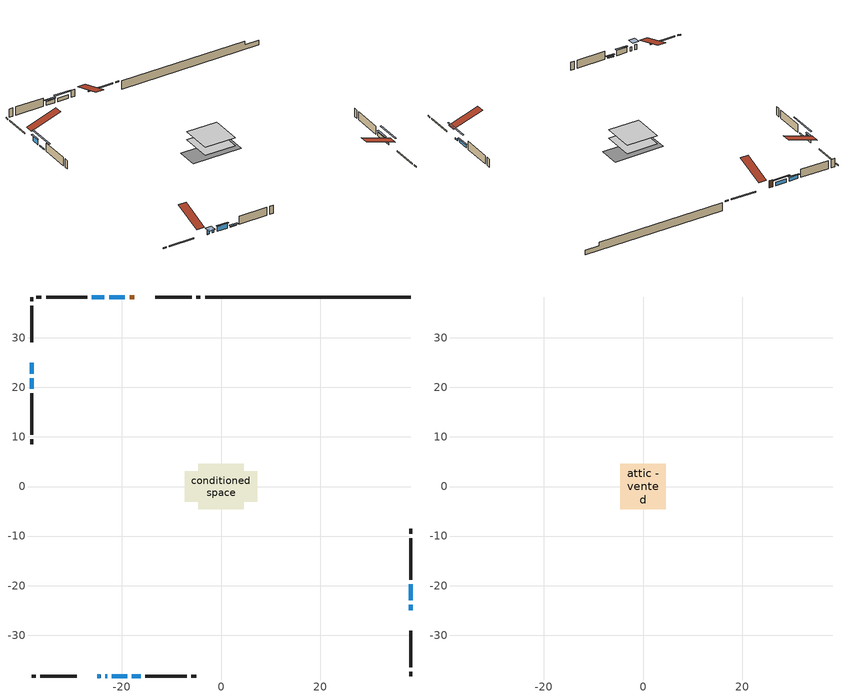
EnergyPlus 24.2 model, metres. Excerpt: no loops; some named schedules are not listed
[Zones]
conditioned space
 floor adiabatic (AdiabaticFloorConstruction): -4.56,-4.56 -4.56,4.56 4.56,4.56 4.56,-4.56 z1.07
 floor foundation (Slab1 construction): -7.32,-3.05 -7.32,3.05 7.32,3.05 7.32,-3.05 z-1.37
 wall outside (RimJoist1 construction): -4.15,38.24 -5.02,38.24 / -38.24,-38.24 -37.37,-38.24 / -38.24,38.24 -38.24,37.37 / 38.24,-38.24 38.24,-37.37 z1.07:1.37
 wall outside (RimJoist2 construction): -5.95,38.24 -13.26,38.24 / -36.44,-38.24 -29.12,-38.24 / -38.24,36.44 -38.24,29.12 / 38.24,-36.44 38.24,-29.12 z1.07:1.37
 wall outside (AdiabaticWallConstruction 1): -17.46,38.24 -18.47,38.24 z1.07:3.1
 wall outside (AdiabaticWallConstruction): -24.93,-38.24 -24.32,-38.24 z1.07:2.6; -38.24,24.93 -38.24,22.79 z1.07:2.57; 38.24,-24.93 38.24,-23.86 z1.07:1.43; -19.39,38.24 -22.6,38.24 / 38.24,-22.93 38.24,-19.73 z1.07:2.09; -38.24,21.87 -38.24,19.73 z1.07:1.4; -23.39,-38.24 -22.93,-38.24 z1.07:2.29; -22,-38.24 -18.95,-38.24 z1.07:2.59; -18.03,-38.24 -16.2,-38.24 z1.07:1.38; -23.52,38.24 -26.07,38.24 z1.07:2.14
 wall outside (Wall1 construction): -26.99,38.24 -35.31,38.24 / -15.27,-38.24 -6.95,-38.24 / -38.24,18.8 -38.24,10.49 / 38.24,-18.8 38.24,-10.48 z1.07:3.51
 wall outside (Wall2 construction): -36.24,38.24 -37.31,38.24 / -6.03,-38.24 -4.95,-38.24 / -38.24,9.56 -38.24,8.48 / 38.24,-9.55 38.24,-8.48 z1.07:3.51
 wall foundation (FoundationWall1 construction): -3.22,38.24,-1.37 -3.22,38.24,1.07 34.1,38.24,1.07 34.1,38.24,0.02 38.24,38.24,0.02 38.24,38.24,-1.37
 window (WindowConstruction 5): -24.93,-38.24 -24.32,-38.24 z1.07:2.59
 window (WindowConstruction 4): -38.24,24.93 -38.24,22.79 z1.07:2.57
 window (WindowConstruction 7): 38.24,-24.93 38.24,-23.86 z1.07:1.43
 window (WindowConstruction 8): -19.39,38.24 -22.6,38.24 z1.07:2.08
 window (WindowConstruction 9): -38.24,21.87 -38.24,19.73 z1.07:1.4
 window (WindowConstruction 6): -23.39,-38.24 -22.93,-38.24 z1.07:2.29
 window (WindowConstruction): -22,-38.24 -18.96,-38.24 z1.07:2.59
 window (WindowConstruction 1): -18.03,-38.24 -16.2,-38.24 z1.07:1.37
 window (WindowConstruction 2): 38.24,-22.93 38.24,-19.73 z1.07:2.08
 window (WindowConstruction 3): -23.52,38.24 -26.07,38.24 z1.07:2.14
 door (Door): -17.46,38.24 -18.46,38.24 z1.07:3.1
 ceiling adiabatic (AdiabaticFloorConstruction): 4.56,-4.56 4.56,4.56 -4.56,4.56 -4.56,-4.56 z1.07
attic - vented
 floor to conditioned space (Floor1 construction Reversed): -4.55,-4.55 -4.55,4.55 4.55,4.55 4.55,-4.55 z3.51
 roof outside (Roof1 construction): -16.53,38.24,3.51 -16.53,29.37,6.47 -14.19,29.37,6.47 -14.19,38.24,3.51; -25.86,-38.24,3.51 -25.86,-29.37,6.47 -28.2,-29.37,6.47 -28.2,-38.24,3.51; -38.24,25.86,3.51 -29.37,25.86,6.47 -29.37,28.2,6.47 -38.24,28.2,3.51; 38.24,-25.86,3.51 29.37,-25.86,6.47 29.37,-28.2,6.47 38.24,-28.2,3.51
shading: -23.71,-38.24 -25.54,-38.24 -25.54,-40.07 -23.71,-40.07 z3.2; -38.24,22.5 -38.24,25.23 -38.64,25.23 -38.64,22.5 z2.87; 38.24,-20.81 38.24,-27.98 38.65,-27.98 38.65,-20.81 z4.48; -23.51,38.24 -18.48,38.24 -18.48,38.65 -23.51,38.65 z3; -38.24,16.68 -38.24,24.92 -38.65,24.92 -38.65,16.68 z4.45; -18.75,-38.24 -22.2,-38.24 -22.2,-38.65 -18.75,-38.65 z2.8; -15.9,-38.24 -18.33,-38.24 -18.33,-38.64 -15.9,-38.64 z1.67; 38.24,-19.43 38.24,-23.23 38.64,-23.23 38.64,-19.43 z2.38; -26.36,38.24 -23.23,38.24 -23.23,38.64 -26.36,38.64 z2.44
[Building]
Building 1: Terrain=Suburbs
[Site:Location]
Toronto Intl AP_ON: Latitude {deg}=43.68; Longitude {deg}=-79.63; Time Zone {hr}=-5; Elevation {m}=173; Keep Site Location Information=Yes
[Site:GroundTemperature:Shallow]
4.59119, 2.66285, 2.50842, 3.42352, 7.09712, 10.7536, 13.9236, 15.9317, 16.1023, 14.4691, 11.3799, 7.83558
[Site:WaterMainsTemperature]
Calculation Method=Schedule; Temperature Schedule=mains temperature schedule
[Material] Roughness=Rough; Thermal Absorptance=0.9
Name | Thickness {m} | Conductivity {W/m-K} | Density {kg/m3} | Specific Heat {J/kg-K} | Solar Absorptance | Visible Absorptance
asphalt or fiberglass shingles | 0.00635 | 0.162714 | 1121.4 | 1465.45 | 0.91 | 0.91
ceiling loosefill ins | 0.254 | 0.0480833 | 16.02 | 1046.75 | 0.7 | 0.7
ceiling stud and cavity | 0.1397 | 0.098678 | 65.682 | 1177.47 | 0.7 | 0.7
concrete 4.0 in. | 0.1016 | 1.803125 | 2242.8 | 837.4 | 0.7 | 0.7
concrete 8.0 in. | 0.2032 | 1.803125 | 2242.8 | 837.4 | 0.7 | 0.7
door material | 0.04445 | 0.053851 | 512.64 | 1214.23 | 0.7 | 0.7
exterior vertical ins | 0.0460229 | 0.029427 | 32.04 | 1214.23 | 0.7 | 0.7
floor covering | 0.0127 | 0.0433444 | 54.468 | 1339.84 | 0.6 | 0.6
floor rigid ins; wall rigid ins | 0.512978 | 0.029427 | 32.04 | 1214.23 | 0.7 | 0.7
floor stud and cavity | 0.1397 | 1.75129 | 37.0049 | 1207.88 | 0.7 | 0.7
furniture material conditioned space 1 | 0.1524 | 0.115458 | 640.8 | 1214.23 | 0.6 | 0.6
gypsum board | 0.0127 | 0.160291 | 801 | 837.4 | 0.6 | 0.6
gypsum board 1 | 0.00254 | 0.160291 | 801 | 837.4 | 0.6 | 0.6
gypsum board 2 | 0.0127 | 0.160291 | 801 | 837.4 | 0.7 | 0.7
osb sheathing 0.5 in. | 0.0127 | 0.115458 | 512.64 | 1214.23 | 0.7 | 0.7
osb sheathing 0.75 in. | 0.01905 | 0.115458 | 512.64 | 1214.23 | 0.7 | 0.7
osb sheathing 2.0 in. | 0.0508 | 0.115458 | 512.64 | 1214.23 | 0.7 | 0.7
rim joist rigid ins | 0.051816 | 0.029427 | 32.04 | 1214.23 | 0.7 | 0.7
rim joist stud and cavity | 0.0508 | 0.632955 | 125.044 | 1163.47 | 0.6 | 0.6
rim joist stud and cavity 1 | 0.0508 | 0.241261 | 125.044 | 1163.47 | 0.6 | 0.6
wall stud and cavity | 0.1397 | 0.0805465 | 139.0536 | 1170.24 | 0.7 | 0.7
wall stud and cavity 1 | 0.0889 | 0.248442 | 50.32683 | 1063.81 | 0.7 | 0.7
wall stud and cavity 2 | 0.0889 | 0.380278 | 52.3479 | 1209.89 | 0.7 | 0.7
wall stud and cavity 3 | 0.0889 | 0.391764 | 83.0341 | 1211.67 | 0.7 | 0.7
wood siding | 0.0254 | 0.102417 | 544.68 | 1172.36 | 0.74 | 0.74
wood siding 1 | 0.00254 | 0.102417 | 544.68 | 1172.36 | 0.74 | 0.74
wood siding 2; wood siding 3; wood siding 4 | 0.0254 | 0.102417 | 544.68 | 1172.36 | 0.7 | 0.7
[WindowMaterial:SimpleGlazingSystem]
Name | U-Factor {W/m2-K} | Solar Heat Gain Coefficient
WindowMaterial | 2.12925 | 0.59
WindowMaterial 1 | 2.262683 | 0.46
WindowMaterial 2 | 2.29845 | 0.45
WindowMaterial 3 | 2.27574 | 0.47
WindowMaterial 4 | 2.15764 | 0.56
WindowMaterial 5 | 6.680167 | 0.76
WindowMaterial 6 | 3.571462 | 0.56
WindowMaterial 7 | 2.523871 | 0.18
WindowMaterial 8 | 2.43473 | 0.31
[Construction]
AdiabaticFloorConstruction: floor stud and cavity, floor rigid ins, osb sheathing 0.75 in., floor covering
AdiabaticWallConstruction: wood siding 3, wall rigid ins, wall stud and cavity 2, gypsum board
AdiabaticWallConstruction 1: wood siding 4, wall rigid ins, wall stud and cavity 2, gypsum board
Door: door material
Floor1 construction Reversed: gypsum board, ceiling stud and cavity, ceiling loosefill ins
FoundationWall1 construction: concrete 8.0 in., gypsum board 2
furniture construction conditioned space 1: furniture material conditioned space 1
PartitionWallConstruction: gypsum board, wall stud and cavity 3, gypsum board
RimJoist1 construction: wood siding 2, osb sheathing 2.0 in., rim joist stud and cavity
RimJoist2 construction: wood siding 2, rim joist rigid ins, osb sheathing 2.0 in., rim joist stud and cavity 1
Roof1 construction: asphalt or fiberglass shingles
Slab1 construction: concrete 4.0 in.
Wall1 construction: wood siding, osb sheathing 0.5 in., wall stud and cavity, gypsum board
Wall2 construction: wood siding 1, wall stud and cavity 1, gypsum board 1
WindowConstruction: WindowMaterial
WindowConstruction 1: WindowMaterial 1
WindowConstruction 2; WindowConstruction 8: WindowMaterial 2
WindowConstruction 3: WindowMaterial 3
WindowConstruction 4: WindowMaterial 4
WindowConstruction 5: WindowMaterial 5
WindowConstruction 6: WindowMaterial 6
WindowConstruction 7: WindowMaterial 7
WindowConstruction 9: WindowMaterial 8
[Zone] Multiplier=1; Part of Total Floor Area=Yes
Name | Volume {m3}
attic - vented | 39.8246
conditioned space | 407.6
[Space]
Name | Zone | Volume {m3}
attic - vented 1 | attic - vented | 39.8246
conditioned space 1 | conditioned space | 407.6
[ZoneInfiltration:EffectiveLeakageArea]
infil attic - vented 1: Zone or Space=attic - vented 1; Schedule=Always On Discrete; Effective Air Leakage Area {cm2}=3432.83; Stack Coefficient=0.000205635; Wind Coefficient=9.68877e-06
[ZoneMixing]
whole house fan mix: Zone or Space=attic - vented; Schedule=Always On Continuous; Design Flow Rate Calculation Method=Flow/Zone; Design Flow Rate {m3/s}=0; Source Zone or Space=conditioned space
[SurfaceProperty:ExposedFoundationPerimeter]
Slab1: Exposed Perimeter Calculation Method=TotalExposedPerimeter; Total Exposed Perimeter {m}=41.46
[InternalMass] Zone or ZoneList=conditioned space; Space or SpaceList=conditioned space 1
Name | Construction | Surface Area {m2}
furniture mass conditioned space 1 | furniture construction conditioned space 1 | 68.897
partition wall mass | PartitionWallConstruction | 172.242
[Lights]
interior lighting: Zone or ZoneList or Space or SpaceList=conditioned space 1; Schedule=interior lighting schedule; Design Level Calculation Method=LightingLevel; Lighting Level {W}=343.2; Return Air Fraction=0; Fraction Radiant=0.6; Fraction Visible=0.2; Fraction Replaceable=1
[People]
occupants: Zone or ZoneList or Space or SpaceList=conditioned space 1; Number of People Schedule=occupants schedule; Number of People Calculation Method=People; Number of People=3; Fraction Radiant=0.314171; Sensible Heat Fraction=0.56303; Activity Level Schedule=occupants activity schedule; Carbon Dioxide Generation Rate {m3/s-W}=0; Enable ASHRAE 55 Comfort Warnings=No; Mean Radiant Temperature Calculation Type=EnclosureAveraged
[ElectricEquipment] Zone or ZoneList or Space or SpaceList=conditioned space 1; Design Level Calculation Method=EquipmentLevel
Name | Schedule | Design Level {W} | Fraction Latent | Fraction Radiant | Fraction Lost
clothes dryer | clothes dryer schedule | 140.772 | 0.015 | 0.081 | 0.85
clothes washer | clothes washer schedule | 32.1985 | 0.03 | 0.162 | 0.7
cooking range | cooking range schedule | 215.147 | 0.08 | 0.432 | 0.2
dishwasher | dishwasher schedule | 66.8632 | 0.3 | 0.18 | 0.4
fridge | fridge schedule | 72.9452 | 0 | 0.6 | 0
mech vent bath fan 0 | mech vent bath fan 0 schedule | 50.2 | 0 | 0 | 1
mech vent bath fan 1 | mech vent bath fan 1 schedule | 50.2 | 0 | 0 | 1
mech vent house fan | mech vent house fan schedule | 0 | 0 | 0 | 1
mech vent house fan cfis | mech vent house fan cfis schedule | 0 | 0 | 0 | 0
mech vent range fan 0 | mech vent range fan 0 schedule | 57 | 0 | 0 | 1
misc plug loads | misc plug loads schedule | 494.7 | 0.045 | 0.513 | 0.1
whole house fan | Always On Discrete | 0 | 0 | 0 | 1
[OtherEquipment] Zone or ZoneList or Space or SpaceList=conditioned space 1; Design Level Calculation Method=EquipmentLevel
Name | Fuel Type | Schedule | Design Level {W} | Fraction Latent | Fraction Radiant | Fraction Lost
clothes dryer 1 | Electricity | clothes dryer schedule | 0 | 0.015 | 0.081 | 0.85
cooking range 1 | Electricity | cooking range schedule | 0 | 0.08 | 0.432 | 0.2
general water use latent | None | general water use schedule | 62.594 | 1 | 0 | 0
general water use sensible | None | general water use schedule | -61.6891 | 0 | 0.6 | 0
mech vent house fan latent load | None | Always On Discrete | 0 | 1 | 0 | 0
mech vent house fan sensible load | None | Always On Discrete | 0 | 0 | 0 | 0
water heater energy adjustment1 | NaturalGas | Always On Discrete | 0.01 | 0 | 0 | 1
[ZoneInfiltration:DesignFlowRate] Zone or ZoneList or Space or SpaceList=conditioned space 1; Schedule=Always On Discrete; Design Flow Rate Calculation Method=Flow/Zone; Design Flow Rate {m3/s}=0
infil flow; natural vent flow; whole house fan flow
[AvailabilityManager:Scheduled]
central ac and furnace airloop Availability Manager: Schedule=Always On Discrete
[Foundation:Kiva]
Foundation Kiva 1: Initial Indoor Air Temperature {C}=18; Wall Height Above Grade {m}=1.06997; Wall Depth Below Slab {m}=0.2032; Custom Block Material Name 1=exterior vertical ins; Custom Block Depth 1 {m}=2.43998; Custom Block X Position 1 {m}=0.2159; Custom Block Z Position 1 {m}=0
[Foundation:Kiva:Settings]
Soil Conductivity {W/m-K}=0.849921; Soil Density {kg/m3}=1842.3; Soil Specific Heat {J/kg-K}=418.7; Ground Solar Absorptivity=0.9; Ground Thermal Absorptivity=0.9; Ground Surface Roughness {m}=0.03; Far-Field Width {m}=40; Deep-Ground Boundary Condition=ZeroFlux; Deep-Ground Depth {m}=40; Minimum Cell Dimension {m}=0.2; Maximum Cell Growth Coefficient=3; Simulation Timestep=Timestep
[Exterior:Lights]
exterior lighting: Schedule=exterior lighting schedule; Design Level {W}=75.6
[EnergyManagementSystem:GlobalVariable]
central_ac_and_furnace_airloop_Fan_RTF
infil_program_Qfan
infil_program_Qinf
natural_vent_program_Qnv
natural_vent_program_Qwhf
[EnergyManagementSystem:Sensor]
Name | Output:Variable or Output:Meter Index Key | Output:Variable or Output:Meter
airflow_gain | infil flow | Infiltration Sensible Heat Gain Energy
airflow_gain_1 | natural vent flow | Infiltration Sensible Heat Gain Energy
airflow_gain_2 | whole house fan flow | Infiltration Sensible Heat Gain Energy
airflow_loss | infil flow | Infiltration Sensible Heat Loss Energy
airflow_loss_1 | natural vent flow | Infiltration Sensible Heat Loss Energy
airflow_loss_2 | whole house fan flow | Infiltration Sensible Heat Loss Energy
clg_load_cond |  | Cooling:EnergyTransfer:Zone:CONDITIONED SPACE
clg_sp_s; clg_sp_s_1 | cooling setpoint | Schedule Value
clothes_dryer_exhaust_0_sch_s | clothes dryer exhaust 0 schedule | Schedule Value
cool_season | cooling season schedule | Schedule Value
htg_load_cond |  | Heating:EnergyTransfer:Zone:CONDITIONED SPACE
htg_sp_s; htg_sp_s_1 | heating setpoint | Schedule Value
ig_ee_conv | clothes dryer | Electric Equipment Convective Heating Energy
ig_ee_conv_2 | cooking range | Electric Equipment Convective Heating Energy
ig_ee_conv_4 | fridge | Electric Equipment Convective Heating Energy
ig_ee_conv_5 | misc plug loads | Electric Equipment Convective Heating Energy
ig_ee_conv_6 | whole house fan | Electric Equipment Convective Heating Energy
ig_ee_rad | clothes dryer | Electric Equipment Radiant Heating Energy
ig_ee_rad_2 | cooking range | Electric Equipment Radiant Heating Energy
ig_ee_rad_4 | fridge | Electric Equipment Radiant Heating Energy
ig_ee_rad_5 | misc plug loads | Electric Equipment Radiant Heating Energy
ig_ee_rad_6 | whole house fan | Electric Equipment Radiant Heating Energy
ig_lgt_conv | interior lighting | Lights Convective Heating Energy
ig_lgt_rad | interior lighting | Lights Radiant Heating Energy
ig_lgt_vis | interior lighting | Lights Visible Radiation Heating Energy
ig_oe_conv | clothes dryer 1 | Other Equipment Convective Heating Energy
ig_oe_conv_1 | cooking range 1 | Other Equipment Convective Heating Energy
ig_oe_conv_2 | general water use latent | Other Equipment Convective Heating Energy
ig_oe_conv_3 | general water use sensible | Other Equipment Convective Heating Energy
ig_oe_conv_4 | water heater energy adjustment1 | Other Equipment Convective Heating Energy
ig_oe_rad | clothes dryer 1 | Other Equipment Radiant Heating Energy
ig_oe_rad_1 | cooking range 1 | Other Equipment Radiant Heating Energy
ig_oe_rad_2 | general water use latent | Other Equipment Radiant Heating Energy
ig_oe_rad_3 | general water use sensible | Other Equipment Radiant Heating Energy
ig_oe_rad_4 | water heater energy adjustment1 | Other Equipment Radiant Heating Energy
ig_ppl_conv | occupants | People Convective Heating Energy
ig_ppl_rad | occupants | People Radiant Heating Energy
im_conv | furniture mass conditioned space 1 | Surface Inside Face Convection Heat Gain Energy
im_conv_1 | partition wall mass | Surface Inside Face Convection Heat Gain Energy
im_ig | furniture mass conditioned space 1 | Surface Inside Face Internal Gains Radiation Heat Gain Energy
im_ig_1 | partition wall mass | Surface Inside Face Internal Gains Radiation Heat Gain Energy
im_lgt | furniture mass conditioned space 1 | Surface Inside Face Lights Radiation Heat Gain Energy
im_lgt_1 | partition wall mass | Surface Inside Face Lights Radiation Heat Gain Energy
im_sol | furniture mass conditioned space 1 | Surface Inside Face Solar Radiation Heat Gain Energy
im_sol_1 | partition wall mass | Surface Inside Face Solar Radiation Heat Gain Energy
im_surf | furniture mass conditioned space 1 | Surface Inside Face Net Surface Thermal Radiation Heat Gain Energy
im_surf_1 | partition wall mass | Surface Inside Face Net Surface Thermal Radiation Heat Gain Energy
mech_vent_bath_fan_0_sch_s | mech vent bath fan 0 schedule | Schedule Value
mech_vent_bath_fan_1_sch_s | mech vent bath fan 1 schedule | Schedule Value
mech_vent_range_fan_0_sch_s | mech vent range fan 0 schedule | Schedule Value
mv_conv | mech vent bath fan 0 | Electric Equipment Convective Heating Energy
mv_conv_1 | mech vent bath fan 1 | Electric Equipment Convective Heating Energy
mv_conv_2 | mech vent house fan | Electric Equipment Convective Heating Energy
mv_conv_3 | mech vent house fan cfis | Electric Equipment Convective Heating Energy
mv_conv_4 | mech vent range fan 0 | Electric Equipment Convective Heating Energy
mv_conv_5 | mech vent house fan latent load | Other Equipment Convective Heating Energy
mv_conv_6 | mech vent house fan sensible load | Other Equipment Convective Heating Energy
mv_rad | mech vent bath fan 0 | Electric Equipment Radiant Heating Energy
mv_rad_1 | mech vent bath fan 1 | Electric Equipment Radiant Heating Energy
mv_rad_2 | mech vent house fan | Electric Equipment Radiant Heating Energy
mv_rad_3 | mech vent house fan cfis | Electric Equipment Radiant Heating Energy
mv_rad_4 | mech vent range fan 0 | Electric Equipment Radiant Heating Energy
mv_rad_5 | mech vent house fan latent load | Other Equipment Radiant Heating Energy
mv_rad_6 | mech vent house fan sensible load | Other Equipment Radiant Heating Energy
natural_vent_s | natural vent schedule | Schedule Value
out_pb_s |  | Site Outdoor Air Barometric Pressure
out_wt_s |  | Site Outdoor Air Humidity Ratio
site_vw_s |  | Site Wind Speed
ss_back_out | Window1 | Surface Window Shortwave from Zone Back Out Window Heat Transfer Rate
ss_back_out_1 | Window10 | Surface Window Shortwave from Zone Back Out Window Heat Transfer Rate
ss_back_out_2 | Window12 | Surface Window Shortwave from Zone Back Out Window Heat Transfer Rate
ss_back_out_3 | Window15 | Surface Window Shortwave from Zone Back Out Window Heat Transfer Rate
ss_back_out_4 | Window18 | Surface Window Shortwave from Zone Back Out Window Heat Transfer Rate
ss_back_out_5 | Window2 | Surface Window Shortwave from Zone Back Out Window Heat Transfer Rate
ss_back_out_6 | Window3 | Surface Window Shortwave from Zone Back Out Window Heat Transfer Rate
ss_back_out_7 | Window4 | Surface Window Shortwave from Zone Back Out Window Heat Transfer Rate
ss_back_out_8 | Window5 | Surface Window Shortwave from Zone Back Out Window Heat Transfer Rate
ss_back_out_9 | Window8 | Surface Window Shortwave from Zone Back Out Window Heat Transfer Rate
ss_conv | Door1 | Surface Inside Face Convection Heat Gain Energy
ss_conv_1 | Window1 | Surface Inside Face Convection Heat Gain Energy
ss_conv_10 | Window8 | Surface Inside Face Convection Heat Gain Energy
ss_conv_2 | Window10 | Surface Inside Face Convection Heat Gain Energy
ss_conv_3 | Window12 | Surface Inside Face Convection Heat Gain Energy
ss_conv_4 | Window15 | Surface Inside Face Convection Heat Gain Energy
ss_conv_5 | Window18 | Surface Inside Face Convection Heat Gain Energy
ss_conv_6 | Window2 | Surface Inside Face Convection Heat Gain Energy
ss_conv_7 | Window3 | Surface Inside Face Convection Heat Gain Energy
ss_conv_8 | Window4 | Surface Inside Face Convection Heat Gain Energy
ss_conv_9 | Window5 | Surface Inside Face Convection Heat Gain Energy
ss_ig | Door1 | Surface Inside Face Internal Gains Radiation Heat Gain Energy
ss_ig_1 | Window1 | Surface Inside Face Internal Gains Radiation Heat Gain Energy
ss_ig_10 | Window8 | Surface Inside Face Internal Gains Radiation Heat Gain Energy
ss_ig_2 | Window10 | Surface Inside Face Internal Gains Radiation Heat Gain Energy
ss_ig_3 | Window12 | Surface Inside Face Internal Gains Radiation Heat Gain Energy
ss_ig_4 | Window15 | Surface Inside Face Internal Gains Radiation Heat Gain Energy
ss_ig_5 | Window18 | Surface Inside Face Internal Gains Radiation Heat Gain Energy
ss_ig_6 | Window2 | Surface Inside Face Internal Gains Radiation Heat Gain Energy
ss_ig_7 | Window3 | Surface Inside Face Internal Gains Radiation Heat Gain Energy
ss_ig_8 | Window4 | Surface Inside Face Internal Gains Radiation Heat Gain Energy
ss_ig_9 | Window5 | Surface Inside Face Internal Gains Radiation Heat Gain Energy
ss_lgt | Door1 | Surface Inside Face Lights Radiation Heat Gain Energy
ss_sol | Door1 | Surface Inside Face Solar Radiation Heat Gain Energy
ss_surf | Door1 | Surface Inside Face Net Surface Thermal Radiation Heat Gain Energy
ss_surf_1 | Window1 | Surface Inside Face Net Surface Thermal Radiation Heat Gain Energy
ss_surf_10 | Window8 | Surface Inside Face Net Surface Thermal Radiation Heat Gain Energy
ss_surf_2 | Window10 | Surface Inside Face Net Surface Thermal Radiation Heat Gain Energy
ss_surf_3 | Window12 | Surface Inside Face Net Surface Thermal Radiation Heat Gain Energy
ss_surf_4 | Window15 | Surface Inside Face Net Surface Thermal Radiation Heat Gain Energy
ss_surf_5 | Window18 | Surface Inside Face Net Surface Thermal Radiation Heat Gain Energy
ss_surf_6 | Window2 | Surface Inside Face Net Surface Thermal Radiation Heat Gain Energy
ss_surf_7 | Window3 | Surface Inside Face Net Surface Thermal Radiation Heat Gain Energy
ss_surf_8 | Window4 | Surface Inside Face Net Surface Thermal Radiation Heat Gain Energy
ss_surf_9 | Window5 | Surface Inside Face Net Surface Thermal Radiation Heat Gain Energy
ss_trans_in | Window1 | Surface Window Transmitted Solar Radiation Rate
ss_trans_in_1 | Window10 | Surface Window Transmitted Solar Radiation Rate
ss_trans_in_2 | Window12 | Surface Window Transmitted Solar Radiation Rate
ss_trans_in_3 | Window15 | Surface Window Transmitted Solar Radiation Rate
ss_trans_in_4 | Window18 | Surface Window Transmitted Solar Radiation Rate
ss_trans_in_5 | Window2 | Surface Window Transmitted Solar Radiation Rate
ss_trans_in_6 | Window3 | Surface Window Transmitted Solar Radiation Rate
ss_trans_in_7 | Window4 | Surface Window Transmitted Solar Radiation Rate
ss_trans_in_8 | Window5 | Surface Window Transmitted Solar Radiation Rate
ss_trans_in_9 | Window8 | Surface Window Transmitted Solar Radiation Rate
ss_trans_out | Window1 | Surface Inside Face Initial Transmitted Diffuse Transmitted Out Window Solar Radiation Rate
ss_trans_out_1 | Window10 | Surface Inside Face Initial Transmitted Diffuse Transmitted Out Window Solar Radiation Rate
ss_trans_out_2 | Window12 | Surface Inside Face Initial Transmitted Diffuse Transmitted Out Window Solar Radiation Rate
ss_trans_out_3 | Window15 | Surface Inside Face Initial Transmitted Diffuse Transmitted Out Window Solar Radiation Rate
ss_trans_out_4 | Window18 | Surface Inside Face Initial Transmitted Diffuse Transmitted Out Window Solar Radiation Rate
ss_trans_out_5 | Window2 | Surface Inside Face Initial Transmitted Diffuse Transmitted Out Window Solar Radiation Rate
ss_trans_out_6 | Window3 | Surface Inside Face Initial Transmitted Diffuse Transmitted Out Window Solar Radiation Rate
ss_trans_out_7 | Window4 | Surface Inside Face Initial Transmitted Diffuse Transmitted Out Window Solar Radiation Rate
ss_trans_out_8 | Window5 | Surface Inside Face Initial Transmitted Diffuse Transmitted Out Window Solar Radiation Rate
ss_trans_out_9 | Window8 | Surface Inside Face Initial Transmitted Diffuse Transmitted Out Window Solar Radiation Rate
s_conv | Floor1 | Surface Inside Face Convection Heat Gain Energy
s_conv_1 | FoundationWall1 | Surface Inside Face Convection Heat Gain Energy
s_conv_10 | RimJoist2:270 | Surface Inside Face Convection Heat Gain Energy
s_conv_11 | RimJoist2:90 | Surface Inside Face Convection Heat Gain Energy
s_conv_12 | Slab1 | Surface Inside Face Convection Heat Gain Energy
s_conv_13 | Wall1:0 | Surface Inside Face Convection Heat Gain Energy
s_conv_14 | Wall1:180 | Surface Inside Face Convection Heat Gain Energy
s_conv_15 | Wall1:270 | Surface Inside Face Convection Heat Gain Energy
s_conv_16 | Wall1:90 | Surface Inside Face Convection Heat Gain Energy
s_conv_17 | Wall2:0 | Surface Inside Face Convection Heat Gain Energy
s_conv_18 | Wall2:180 | Surface Inside Face Convection Heat Gain Energy
s_conv_19 | Wall2:270 | Surface Inside Face Convection Heat Gain Energy
s_conv_2 | inferred conditioned ceiling | Surface Inside Face Convection Heat Gain Energy
s_conv_20 | Wall2:90 | Surface Inside Face Convection Heat Gain Energy
s_conv_3 | inferred conditioned floor | Surface Inside Face Convection Heat Gain Energy
s_conv_4 | RimJoist1:0 | Surface Inside Face Convection Heat Gain Energy
s_conv_5 | RimJoist1:180 | Surface Inside Face Convection Heat Gain Energy
